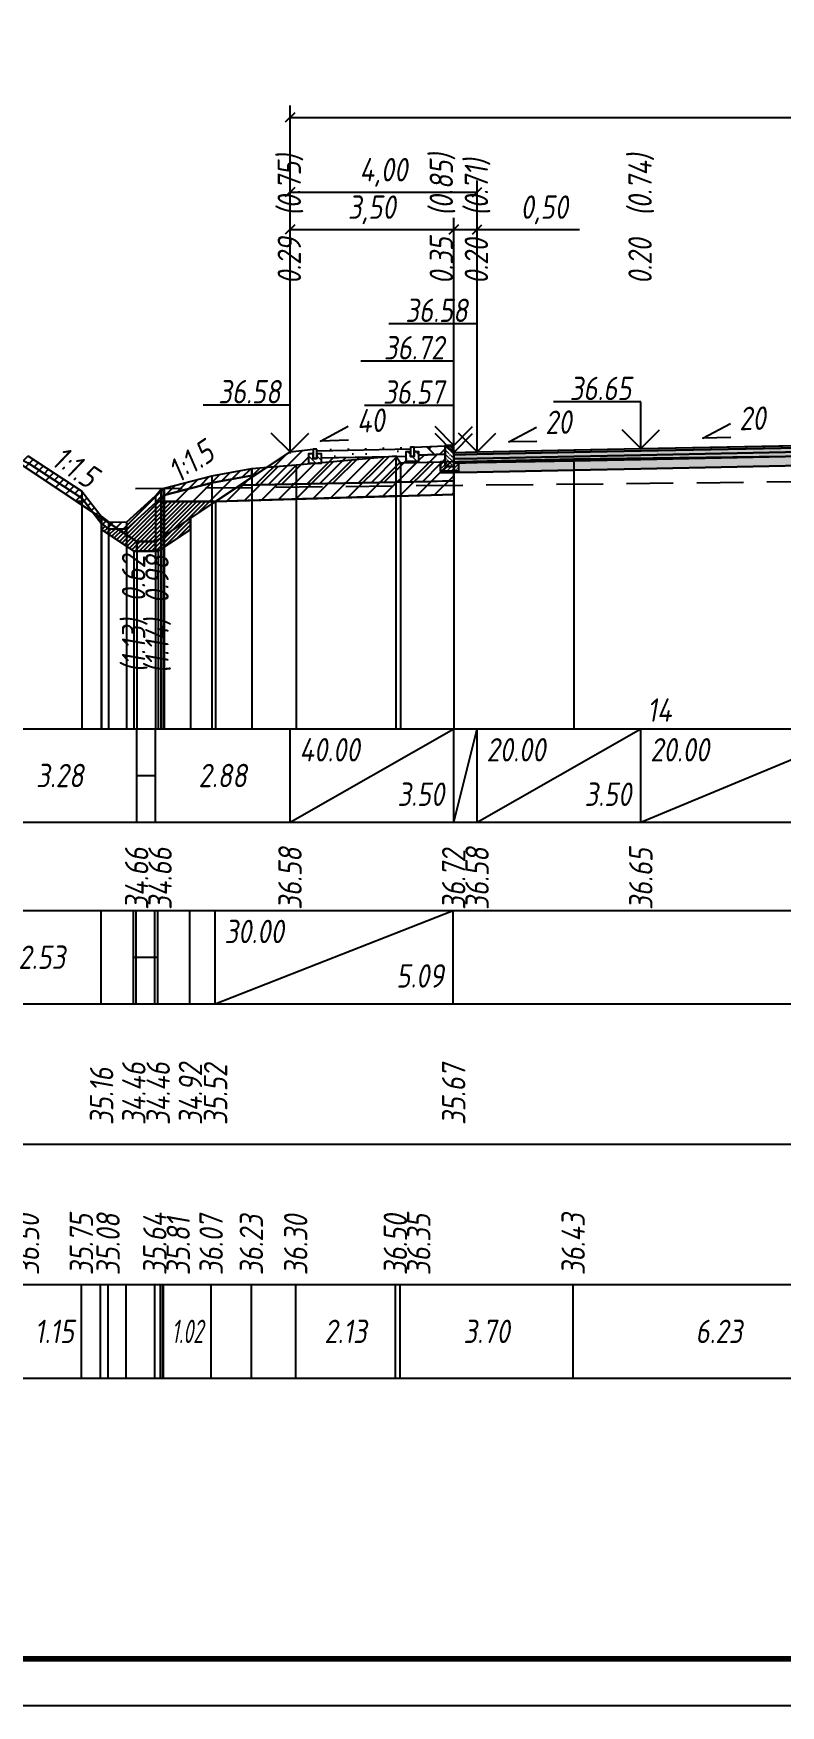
# Model space of a CAD drawing. Extents: x -717 to 1451, y -133302 to 233.
# Drawn here: x 110.4 to 190.2, y -111198.4 to -111019.7 of the extents above; entities that cross this region are included whole.
import ezdxf
from ezdxf.enums import TextEntityAlignment as Align

# ---------------------------------------------------------------- set-up
doc = ezdxf.new("R2010")
doc.units = 0
doc.linetypes.add('штриховая', pattern=[0.75, 0.5, -0.25])
for name, color, linetype in [('Интерполированный поперечник', 2, 'Continuous'), ('КОД_399', 252, 'Continuous'), ('Код_510', 7, 'Continuous'), ('Код_514', 1, 'Continuous'), ('Код_516', 1, 'Continuous'), ('Контур_0', 7, 'Continuous'), ('Контур_2660', 7, 'Continuous'), ('Контур_2665', 7, 'Continuous'), ('Контур_400', 7, 'Continuous'), ('Контур_508', 7, 'Continuous'), ('Контур_512', 7, 'Continuous'), ('Контур_513', 7, 'Continuous'), ('Красный поперечник', 1, 'Continuous'), ('Объём_2501', 7, 'Continuous'), ('Объём_2650', 7, 'Continuous'), ('Объём_2660', 7, 'Continuous'), ('Объём_2661', 7, 'Continuous'), ('Объём_2662', 7, 'Continuous'), ('Объём_2663', 7, 'Continuous'), ('Объём_2664', 7, 'Continuous'), ('Объём_2665', 7, 'Continuous'), ('Объём_2666', 7, 'Continuous'), ('Объём_2667', 7, 'Continuous'), ('Объём_2668', 7, 'Continuous'), ('Объём_2669', 7, 'Continuous'), ('Объём_2675', 7, 'Continuous'), ('Откосы', 7, 'Continuous'), ('Отметки покрытия', 7, 'Continuous'), ('Рабочие отметки', 7, 'Continuous'), ('Рабочие отметки доп.', 7, 'Continuous'), ('Слои выравнивания', 7, 'Continuous'), ('Таблица', 7, 'Continuous'), ('Уклоны проезжей части', 7, 'Continuous'), ('Черный поперечник', 3, 'Continuous')]:
    doc.layers.add(name, color=color, linetype=linetype)
for name, color, linetype, true_color in [('Контур_2540', 2, 'Continuous', 0xffff00), ('Контур_2562', 3, 'Continuous', 0x00ff00), ('Контур_2570', 7, 'Continuous', 0x80ff00), ('Контур_2583', 3, 'Continuous', 0x00ff00), ('Контур_2584', 3, 'Continuous', 0x00ff00), ('Контур_2725', 7, 'Continuous', 0x323232), ('Контур_2736', 4, 'Continuous', 0x00ffff), ('Контур_2737', 4, 'Continuous', 0x00ffff), ('Контур_2738', 4, 'Continuous', 0x00ffff), ('Контур_2739', 4, 'Continuous', 0x00ffff), ('Контур_2745', 7, 'Continuous', 0xa4ffff), ('Контур_2747', 4, 'Continuous', 0x00ffff), ('Контур_2748', 4, 'Continuous', 0x00ffff), ('Контур_2749', 4, 'Continuous', 0x00ffff), ('Контур_2760', 7, 'Continuous', 0x323232), ('Контур_2761', 7, 'Continuous', 0x323232), ('Контур_2762', 7, 'Continuous', 0x323232), ('Контур_2763', 7, 'Continuous', 0x323232), ('Контур_402', 7, 'Continuous', 0xff6464), ('Контур_703', 4, 'Continuous', 0x00ffff), ('Контур_705', 4, 'Continuous', 0x00ffff), ('Контур_707', 4, 'Continuous', 0x00ffff), ('Контур_720', 131, 'Continuous', 0xaaffff), ('Объём_2520', 7, 'Continuous', 0x80ffff), ('Объём_2540', 2, 'Continuous', 0xffff00), ('Объём_2562', 3, 'Continuous', 0x00ff00), ('Объём_2563', 7, 'Continuous', 0xff8000), ('Объём_2570', 7, 'Continuous', 0x80ff00), ('Объём_2583', 3, 'Continuous', 0x00ff00), ('Объём_2584', 3, 'Continuous', 0x00ff00), ('Объём_2594', 3, 'Continuous', 0x00ff00), ('Объём_2598', 3, 'Continuous', 0x00ff00), ('Объём_2600', 7, 'Continuous', 0x808000), ('Объём_2620', 2, 'Continuous', 0xffff00), ('Объём_2746', 2, 'Continuous', 0xffff00)]:
    doc.layers.add(name, color=color, linetype=linetype, true_color=true_color)
doc.styles.get("Standard").update_dxf_attribs({"font": 'txt', "height": 2.5})
doc.styles.add('М', font='romand.shx', dxfattribs={"width": 0.8, "oblique": 10, "height": 2.5})
doc.dimstyles.new('ISO-25', dxfattribs={"dimtxt": 2.5, "dimasz": 2.5, "dimexe": 1.25, "dimexo": 0.625, "dimtad": 1, "dimtxsty": 'Standard', "dimcen": 2.5, "dimadec": 0, "dimazin": 0, "dimtfac": 1, "dimtmove": 0, "dimatfit": 3, "dimfxl": 1, "dimarcsym": 0})

# ---------------------------------------------------------------- blocks, each defined once
blk = doc.blocks.new('_Oblique')
at = {"color": 0, "linetype": 'ByBlock', "lineweight": -2}
blk.add_line((-0.5, -0.5), (0.5, 0.5), dxfattribs=at)
blk = doc.blocks.new('*D3608')
at = {"color": 0, "lineweight": -2, "transparency": 16777216}
for p, q in [((137.81, -111063.84), (137.81, -111039.39)), ((155.31, -111063.89), (155.31, -111039.39)), ((137.81, -111040.64), (155.31, -111040.64))]:
    blk.add_line(p, q, dxfattribs=at)
at = {"layer": 'Defpoints', "color": 0, "transparency": 16777216}
for p in [(155.31, -111040.64), (137.81, -111064.47), (155.31, -111064.52)]:
    blk.add_point(p, dxfattribs=at)
at = {"color": 0, "lineweight": -2, "transparency": 16777216, "rotation": 180}
blk.add_blockref('_Oblique', (137.81, -111040.64), dxfattribs=at)
at = {"color": 0, "lineweight": -2, "transparency": 16777216}
blk.add_blockref('_Oblique', (155.31, -111040.64), dxfattribs=at)
at = {"color": 0, "transparency": 16777216, "insert": (146.56, -111038.53), "char_height": 2.5, "width": 9.5833, "attachment_point": 5, "style": 'М'}
blk.add_mtext('3,50', dxfattribs=at)
blk = doc.blocks.new('*D3610')
at = {"color": 0, "lineweight": -2, "transparency": 16777216}
for p, q in [((155.31, -111063.89), (155.31, -111039.39)), ((157.81, -111063.84), (157.81, -111039.39)), ((155.31, -111040.64), (157.81, -111040.64)), ((157.81, -111040.64), (168.76, -111040.64))]:
    blk.add_line(p, q, dxfattribs=at)
at = {"layer": 'Defpoints', "color": 0, "transparency": 16777216}
for p in [(157.81, -111040.64), (155.31, -111064.52), (157.81, -111064.47)]:
    blk.add_point(p, dxfattribs=at)
at = {"color": 0, "lineweight": -2, "transparency": 16777216, "rotation": 180}
blk.add_blockref('_Oblique', (155.31, -111040.64), dxfattribs=at)
at = {"color": 0, "lineweight": -2, "transparency": 16777216}
blk.add_blockref('_Oblique', (157.81, -111040.64), dxfattribs=at)
at = {"color": 0, "transparency": 16777216, "insert": (165, -111038.53), "char_height": 2.5, "width": 9.1667, "attachment_point": 5, "style": 'М'}
blk.add_mtext('0,50', dxfattribs=at)
blk = doc.blocks.new('*D3613')
at = {"color": 0, "lineweight": -2, "transparency": 16777216}
for p, q in [((137.81, -111064.59), (137.81, -111035.39)), ((157.81, -111063.84), (157.81, -111035.39)), ((137.81, -111036.64), (157.81, -111036.64))]:
    blk.add_line(p, q, dxfattribs=at)
at = {"layer": 'Defpoints', "color": 0, "transparency": 16777216}
for p in [(157.81, -111036.64), (157.81, -111064.47), (137.81, -111065.22)]:
    blk.add_point(p, dxfattribs=at)
at = {"color": 0, "lineweight": -2, "transparency": 16777216, "rotation": 180}
blk.add_blockref('_Oblique', (137.81, -111036.64), dxfattribs=at)
at = {"color": 0, "lineweight": -2, "transparency": 16777216}
blk.add_blockref('_Oblique', (157.81, -111036.64), dxfattribs=at)
at = {"color": 0, "transparency": 16777216, "insert": (147.81, -111034.53), "char_height": 2.5, "width": 9.1667, "attachment_point": 5, "style": 'М'}
blk.add_mtext('4,00', dxfattribs=at)
blk = doc.blocks.new('*D3614')
at = {"color": 0, "lineweight": -2, "transparency": 16777216}
for p, q in [((137.81, -111064.59), (137.81, -111027.39)), ((137.81, -111028.64), (260.78, -111028.64)), ((260.78, -111064.59), (260.78, -111027.39))]:
    blk.add_line(p, q, dxfattribs=at)
at = {"layer": 'Defpoints', "color": 0, "transparency": 16777216}
for p in [(260.78, -111028.64), (137.81, -111065.22), (260.78, -111065.22)]:
    blk.add_point(p, dxfattribs=at)
at = {"color": 0, "lineweight": -2, "transparency": 16777216, "rotation": 180}
blk.add_blockref('_Oblique', (137.81, -111028.64), dxfattribs=at)
at = {"color": 0, "lineweight": -2, "transparency": 16777216}
blk.add_blockref('_Oblique', (260.78, -111028.64), dxfattribs=at)
at = {"color": 0, "transparency": 16777216, "insert": (199.29, -111026.53), "char_height": 2.5, "width": 12.5, "attachment_point": 5, "style": 'М'}
blk.add_mtext('24,59', dxfattribs=at)
blk = doc.blocks.new('БР100.30.18')
at = {"linetype": 'Continuous', "lineweight": 13}
h = blk.add_hatch(dxfattribs=at)
h.set_pattern_fill('ANSI35', scale=5)
h.set_pattern_definition([(45, (-1504.996, -4799.2297), (-0.88388348, 0.88388348), []), (45, (-1504.1121, -4799.2297), (-0.88388348, 0.88388348), [1.5625, -0.3125, 0, -0.3125])])
h.paths.add_polyline_path([(0.3, 3.47), (1.8, 3.47), (1.8, -1.03), (0, -1.03), (0, 1.97)])
h = blk.add_hatch(dxfattribs=at)
h.set_pattern_fill('ANSI35', scale=5, angle=90)
h.set_pattern_definition([(135, (-1504.996, -4800.7297), (-0.88388348, -0.88388348), []), (135, (-1504.996, -4799.8458), (-0.88388348, -0.88388348), [1.5625, -0.3125, 0, -0.3125])])
h.paths.add_polyline_path([(-1, -0.03), (0, -0.03), (0, -1.03), (1.8, -1.03), (1.8, -0.03), (2.8, -0.03), (2.8, -2.03), (-1, -2.03)])
at = {"color": 7, "lineweight": 30}
blk.add_lwpolyline([(1.8, -1.03), (0, -1.03), (0, 1.97), (0.3, 3.47), (1.8, 3.47)], close=True, dxfattribs=at)
at = {"linetype": 'Continuous'}
blk.add_lwpolyline([(0, -0.03), (-1, -0.03), (-1, -2.03), (2.8, -2.03), (2.8, -0.03), (1.8, -0.03)], dxfattribs=at)

msp = doc.modelspace()

# ---------------------------------------------------------------- hatches: boundary and pattern name
at = {"linetype": 'Continuous', "lineweight": 13}
h = msp.add_hatch(dxfattribs=at)
h.set_pattern_fill('ANSI35', scale=5, angle=90)
h.set_pattern_definition([(135, (-1680.2526, -45336.4683), (-0.883883476, -0.883883476), []), (135, (-1680.2526, -45335.5844), (-0.883883476, -0.883883476), [1.5625, -0.3125, 0, -0.3125])])
h.paths.add_polyline_path([(141.194, -111064.596), (140.694, -111064.596), (140.694, -111065.096), (140.294, -111065.096), (140.294, -111064.596), (139.794, -111064.596), (139.794, -111065.596), (141.194, -111065.596)])
at = {"linetype": 'Continuous'}
h = msp.add_hatch(dxfattribs=at)
h.set_pattern_fill('ANSI31', color=256, scale=15, angle=45, style=0)
h.set_pattern_definition([(90, (-1734.6936, -116017.5212), (-1.875, 3e-16), [])])
h.paths.add_polyline_path([(140.694, -111064.096), (150.69, -111063.89), (150.69, -111064.09), (140.694, -111064.289)])
at = {"linetype": 'Continuous', "lineweight": 13}
h = msp.add_hatch(dxfattribs=at)
h.set_pattern_fill('ANSI35', scale=5, angle=90)
h.set_pattern_definition([(135, (-1690.6482, -45336.2622), (-0.883883476, -0.883883476), []), (135, (-1690.6482, -45335.3783), (-0.883883476, -0.883883476), [1.5625, -0.3125, 0, -0.3125])])
h.paths.add_polyline_path([(151.59, -111064.39), (151.09, -111064.39), (151.09, -111064.89), (150.69, -111064.89), (150.69, -111064.39), (150.19, -111064.39), (150.19, -111065.39), (151.59, -111065.39)])
at = {"linetype": 'Continuous'}
h = msp.add_hatch(dxfattribs=at)
h.set_pattern_fill('AR-HBONE', color=253, scale=0.3)
h.set_pattern_definition([(45, (-122.2574, -116869.7397), (0, 1.69705627), [3.6, -1.2]), (135, (-121.4089, -116868.8912), (1e-16, 1.69705627), [3.6, -1.2])])
h.paths.add_polyline_path([(150.69, -111063.89), (150.69, -111064.89), (150.69, -111064.89)])
h.paths.add_polyline_path([(154.41, -111063.741), (151.09, -111063.89), (151.09, -111064.39), (151.59, -111064.39), (151.59, -111064.769), (154.411, -111064.642)])
at = {"layer": 'КОД_399'}
h = msp.add_hatch(dxfattribs=at)
h.set_pattern_fill('AR-CONC', scale=0.7, angle=45, style=0)
h.set_pattern_definition([(95, (-1734.7756, -116017.6105), (3.860864, 3.2396496), [0.525, -5.775]), (40, (-1734.7756, -116017.6105), (-4.409945, 3.036377), [0.42, -4.62]), (145.45144, (-1734.454, -116017.3405), (-0.549081, 6.2760265), [0.4461813, -4.907995]), (91.1842, (-1735.7655, -116016.6205), (6.101854, 4.4632964), [0.7875, -8.6625]), (141.63564, (-1735.257, -116016.2486), (-0.1953, 9.447982), [0.669272, -7.361996]), (36.18416, (-1735.7655, -116016.6205), (-0.1953, 9.447982), [0.63, -6.93]), (66, (-1735.023, -116016.373), (4.947401, 0.9616773), [0.525, -5.775]), (11, (-1735.023, -116016.373), (-2.38496, 4.793659), [0.42, -4.62]), (116.45144, (-1734.611, -116016.293), (2.562441, 5.7553363), [0.4461813, -4.907995]), (82.5, (-1734.7756, -116017.6105), (-1.5875523, 1.7079287), [0, -4.564, 0, -4.69, 0, -4.6375]), (52.5, (-1734.7756, -116017.6105), (-0.6501106, 3.2543661), [0, -2.674, 0, -4.459, 0, -1.7675]), (12.5, (-1735.8794, -116018.7143), (2.7539272, 2.5306453), [0, -1.75, 0, -5.46, 0, -7.245]), (2.5, (-1736.3743, -116019.2092), (2.3911299, 3.3821186), [0, -2.275, 0, -3.626, 0, -5.145])])
h.paths.add_polyline_path([(141.194, -111064.596), (140.694, -111064.596), (140.694, -111064.289), (150.69, -111064.09), (150.69, -111064.39), (150.19, -111064.39), (150.19, -111064.85), (141.194, -111065.029)])
at = {"layer": 'Объём_2563'}
h = msp.add_hatch(dxfattribs=at)
h.set_pattern_fill('ANSI31', color=256, scale=0.3)
h.paths.add_polyline_path([(153.811, -111066.635), (152.892, -111067.554), (132.476, -111067.962), (137.811, -111064.405), (140.294, -111064.096), (140.294, -111064.596), (139.794, -111064.596), (139.794, -111065.596), (141.194, -111065.596), (141.194, -111065.029), (150.19, -111064.851), (150.19, -111065.39), (151.59, -111065.39), (151.59, -111064.769), (154.411, -111064.642), (154.412, -111065.456), (153.912, -111065.457), (153.913, -111066.457), (155.311, -111066.455), (155.311, -111066.605)])
h.paths.add_polyline_path([(264.389, -111067.928), (245.694, -111067.554), (244.776, -111066.635), (243.276, -111066.605), (243.276, -111066.455), (244.674, -111066.457), (244.675, -111065.457), (244.175, -111065.456), (244.175, -111064.642), (246.997, -111064.769), (246.997, -111065.39), (248.397, -111065.39), (248.397, -111064.85), (257.392, -111065.029), (257.392, -111065.596), (258.792, -111065.596), (258.792, -111064.596), (258.292, -111064.596), (258.292, -111064.096), (260.776, -111064.405), (264.389, -111066.814)])
at = {"layer": 'Объём_2570'}
h = msp.add_hatch(dxfattribs=at)
h.set_pattern_fill('ANSI31', color=256, scale=0.2)
h.paths.add_polyline_path([(133.733, -111066.931), (129.437, -111067.699), (124.342, -111069.018), (124.253, -111069.137), (124.011, -111069.19), (123.415, -111069.864), (120.34, -111072.65), (118.419, -111072.646), (117.61, -111072.029), (115.56, -111069.335), (109.801, -111065.562), (106.418, -111063.908), (105, -111063.804), (105, -111063.054), (106.418, -111063.158), (109.801, -111064.812), (115.56, -111068.585), (117.61, -111071.279), (118.419, -111071.896), (120.34, -111071.9), (123.415, -111069.114), (124.011, -111068.44), (124.253, -111068.387), (124.342, -111068.268), (129.437, -111066.949), (133.733, -111066.181)])
h.paths.add_polyline_path([(271.627, -111067.42), (271.108, -111067.506), (267.979, -111067.127), (265.972, -111066.449), (265.972, -111065.699), (267.979, -111066.377), (271.108, -111066.756), (271.627, -111066.67)])
at = {"layer": 'Объём_2600'}
h = msp.add_hatch(dxfattribs=at)
h.set_pattern_fill('HONEY', color=5, scale=0.3)
h.paths.add_polyline_path([(105, -111063.804), (105, -111063.054), (106.264, -111063.897)])
h.paths.add_polyline_path([(117.61, -111072.029), (116.732, -111070.876), (117.669, -111071.5), (117.669, -111072.074)])
h = msp.add_hatch(dxfattribs=at)
h.set_pattern_fill('ANSI31', color=6, scale=0.4)
h.paths.add_polyline_path([(114.982, -111069.709), (106.264, -111063.897), (106.418, -111063.908), (109.801, -111065.562), (115.56, -111069.335), (115.844, -111069.709)])
h.paths.add_polyline_path([(155.311, -111068.945), (129.855, -111069.709), (123.552, -111069.709), (124.011, -111069.19), (124.253, -111069.137), (124.342, -111069.018), (129.437, -111067.699), (133.733, -111066.931), (133.733, -111066.181), (138.477, -111065.804), (149.126, -111064.815), (149.627, -111065.565), (155.311, -111065.44)])
h.paths.add_polyline_path([(269.203, -111069.489), (268.731, -111069.489), (268.731, -111069.709), (243.276, -111068.945), (243.276, -111065.51), (252.565, -111065.734), (253.066, -111064.984), (259.647, -111065.356), (265.972, -111065.699), (265.972, -111066.449), (267.979, -111067.127), (271.108, -111067.506), (271.627, -111067.42), (271.627, -111067.872)])
at = {"layer": 'Объём_2620'}
h = msp.add_hatch(dxfattribs=at)
h.set_pattern_fill('ANSI31', color=2, scale=0.1)
h.paths.add_polyline_path([(118.419, -111072.646), (120.34, -111072.65), (123.415, -111069.864), (123.552, -111069.709), (129.855, -111069.709), (127.169, -111071.5), (127.169, -111072.702), (123.722, -111075), (121.116, -111075), (117.669, -111072.702), (117.669, -111072.074)])
at = {"layer": 'Слои выравнивания'}
for color, points in [(2, [(155.311, -111064.455), (157.811, -111064.405), (168.133, -111064.199), (175.311, -111064.055), (195.924, -111063.643), (199.293, -111063.576), (199.293, -111063.826), (195.924, -111063.893), (175.311, -111064.305), (168.133, -111064.449), (157.811, -111064.655), (155.311, -111064.705)]), (3, [(155.311, -111064.705), (157.811, -111064.655), (168.133, -111064.449), (175.311, -111064.305), (195.924, -111063.893), (199.293, -111063.826), (199.293, -111064.276), (195.924, -111064.343), (175.311, -111064.755), (168.133, -111064.899), (157.811, -111065.105), (155.311, -111065.155)]), (4, [(155.311, -111065.155), (157.811, -111065.105), (168.133, -111064.899), (175.311, -111064.755), (195.924, -111064.343), (199.293, -111064.276), (199.293, -111064.726), (195.924, -111064.793), (175.311, -111065.205), (168.133, -111065.349), (157.811, -111065.555), (155.311, -111065.605)]), (5, [(155.311, -111065.605), (157.811, -111065.555), (168.133, -111065.349), (175.311, -111065.205), (195.924, -111064.793), (199.293, -111064.726), (199.293, -111065.726), (195.924, -111065.793), (175.311, -111066.205), (168.133, -111066.349), (157.811, -111066.555), (155.311, -111066.605)])]:
    msp.add_hatch(color=color, dxfattribs=at).paths.add_polyline_path(points)

# ---------------------------------------------------------------- linework, layer by layer
at = {"flags": 128}
msp.add_lwpolyline([(-30.054, -111198.421), (389.946, -111198.421), (389.946, -110901.421), (-30.054, -110901.421)], close=True, dxfattribs=at)
at = {"const_width": 0.6, "flags": 128}
msp.add_lwpolyline([(-10.054, -111193.421), (384.946, -111193.421), (384.946, -110906.421), (-10.054, -110906.421)], close=True, dxfattribs=at)
for points in [[(140.294, -111064.596), (139.794, -111064.596), (139.794, -111065.596), (141.194, -111065.596), (141.194, -111064.596), (140.694, -111064.596), (140.694, -111065.096), (140.294, -111065.096), (140.294, -111064.596)], [(140.694, -111064.096), (140.294, -111064.096), (140.294, -111065.096), (140.694, -111065.096), (140.694, -111064.096)], [(140.694, -111064.289), (150.69, -111064.09)], [(150.69, -111064.39), (150.19, -111064.39), (150.19, -111065.39), (151.59, -111065.39), (151.59, -111064.39), (151.09, -111064.39), (151.09, -111064.89), (150.69, -111064.89), (150.69, -111064.39)], [(151.09, -111063.89), (150.69, -111063.89), (150.69, -111064.89), (151.09, -111064.89), (151.09, -111063.89)], [(151.09, -111063.89), (154.41, -111063.741), (154.411, -111064.642), (151.59, -111064.769), (151.59, -111064.39), (151.09, -111064.39), (151.09, -111063.89)], [(141.194, -111065.029), (150.19, -111064.851)]]:
    msp.add_lwpolyline(points)
at = {"layer": 'Интерполированный поперечник', "linetype": 'штриховая', "ltscale": 10, "flags": 128}
msp.add_lwpolyline([(121.289, -111068.33), (268.138, -111066.775)], dxfattribs=at)
at = {"layer": 'Код_510'}
for p, q in [((115.505, -111163.421), (115.505, -111153.421)), ((117.556, -111163.421), (117.556, -111153.421)), ((118.365, -111163.421), (118.365, -111153.421)), ((120.286, -111163.421), (120.286, -111153.421)), ((123.361, -111163.421), (123.361, -111153.421)), ((123.957, -111163.421), (123.957, -111153.421)), ((124.199, -111163.421), (124.199, -111153.421)), ((124.287, -111163.421), (124.287, -111153.421)), ((129.383, -111163.421), (129.383, -111153.421)), ((133.679, -111163.421), (133.679, -111153.421)), ((138.422, -111163.421), (138.422, -111153.421)), ((149.072, -111163.421), (149.072, -111153.421)), ((149.572, -111163.421), (149.572, -111153.421)), ((168.079, -111163.421), (168.079, -111153.421))]:
    msp.add_line(p, q, dxfattribs=at)
at = {"layer": 'Код_514'}
for p, q in [((121.419, -111104), (121.419, -111094)), ((123.419, -111104), (123.419, -111094)), ((137.811, -111104), (137.811, -111094)), ((137.811, -111104), (155.311, -111094)), ((155.311, -111104), (155.311, -111094)), ((155.311, -111104), (155.311, -111094)), ((155.311, -111104), (157.811, -111094)), ((157.811, -111104), (157.811, -111094)), ((157.811, -111104), (175.311, -111094)), ((175.311, -111104), (175.311, -111094)), ((175.311, -111104), (199.293, -111094)), ((121.419, -111099), (123.419, -111099))]:
    msp.add_line(p, q, dxfattribs=at)
at = {"layer": 'Код_516'}
for p, q in [((117.615, -111123.421), (117.615, -111113.421)), ((117.615, -111123.421), (117.615, -111113.421)), ((121.062, -111123.421), (121.062, -111113.421)), ((121.365, -111123.421), (121.365, -111113.421)), ((123.365, -111123.421), (123.365, -111113.421)), ((123.667, -111123.421), (123.667, -111113.421)), ((127.115, -111123.421), (127.115, -111113.421)), ((127.115, -111123.421), (127.115, -111113.421)), ((129.801, -111123.421), (129.801, -111113.421)), ((129.801, -111123.421), (155.256, -111113.421)), ((155.256, -111123.421), (155.256, -111113.421)), ((121.062, -111118.421), (121.365, -111118.421)), ((121.365, -111118.421), (123.365, -111118.421)), ((123.365, -111118.421), (123.667, -111118.421))]:
    msp.add_line(p, q, dxfattribs=at)
at = {"layer": 'Контур_0', "flags": 128}
for points in [[(137.811, -111064.405), (132.095, -111068.216), (132.095, -111068.216), (132.095, -111068.216), (132.095, -111068.216), (132.095, -111068.216), (132.095, -111068.216), (132.095, -111068.216), (132.095, -111068.216), (132.095, -111068.216), (132.095, -111068.216), (132.095, -111068.216), (132.095, -111068.216), (132.095, -111068.216), (132.095, -111068.216), (123.419, -111074), (121.419, -111074), (105, -111063.054)], [(137.811, -111064.405), (132.095, -111068.216), (132.095, -111068.216), (132.095, -111068.216), (132.095, -111068.216), (132.095, -111068.216), (132.095, -111068.216), (132.095, -111068.216), (132.095, -111068.216), (132.095, -111068.216), (132.095, -111068.216), (132.095, -111068.216), (132.095, -111068.216), (132.095, -111068.216), (132.095, -111068.216), (123.419, -111074)]]:
    msp.add_lwpolyline(points, dxfattribs=at)
at = {"layer": 'Контур_0', "color": 250, "flags": 128}
for points in [[(132.476, -111067.962), (152.892, -111067.554), (153.811, -111066.635), (155.311, -111066.605)], [(153.811, -111066.635), (155.311, -111066.605), (155.311, -111067.505), (152.892, -111067.554), (153.811, -111066.635), (153.811, -111066.635)]]:
    msp.add_lwpolyline(points, dxfattribs=at)
at = {"layer": 'Контур_2540', "flags": 128}
msp.add_lwpolyline([(155.311, -111068.945), (129.855, -111069.709), (132.476, -111067.962), (155.311, -111067.505), (155.311, -111068.945), (155.311, -111068.945)], dxfattribs=at)
at = {"layer": 'Контур_2562', "flags": 128}
msp.add_lwpolyline([(137.811, -111064.405), (137.811, -111064.405), (137.811, -111064.405), (137.811, -111064.405), (137.811, -111064.405)], dxfattribs=at)
at = {"layer": 'Контур_2570', "flags": 128}
msp.add_lwpolyline([(109.801, -111065.562), (115.56, -111069.335), (117.61, -111072.029), (118.419, -111072.646), (120.34, -111072.65), (123.415, -111069.864), (124.011, -111069.19), (124.253, -111069.137), (124.253, -111069.137), (124.342, -111069.018), (129.437, -111067.699), (133.733, -111066.931), (133.733, -111066.181), (138.477, -111065.804), (149.126, -111064.815), (149.627, -111065.565), (168.133, -111065.157), (199.293, -111064.749)], dxfattribs=at)
at = {"layer": 'Контур_2583', "flags": 128}
for points in [[(121.116, -111075), (121.419, -111075), (121.419, -111074), (117.669, -111071.5), (117.669, -111072.702), (121.116, -111075)], [(127.169, -111072.702), (127.169, -111071.5), (123.419, -111074), (123.419, -111075), (123.722, -111075), (127.169, -111072.702)]]:
    msp.add_lwpolyline(points, dxfattribs=at)
at = {"layer": 'Контур_2584', "flags": 128}
msp.add_lwpolyline([(123.419, -111075), (123.419, -111074), (121.419, -111074), (121.419, -111075), (123.419, -111075)], dxfattribs=at)
at = {"layer": 'Контур_2660', "flags": 128}
msp.add_lwpolyline([(129.855, -111069.709), (155.311, -111068.945)], dxfattribs=at)
at = {"layer": 'Контур_2665', "flags": 128}
msp.add_lwpolyline([(137.811, -111064.405), (137.811, -111064.405)], dxfattribs=at)
at = {"layer": 'Контур_2725', "flags": 128}
msp.add_lwpolyline([(155.311, -111066.605), (157.811, -111066.555), (168.133, -111066.349), (175.311, -111066.205), (195.924, -111065.793), (199.293, -111065.726), (199.999, -111065.74), (200.554, -111065.751), (218.478, -111066.11), (223.276, -111066.205), (240.776, -111066.555), (243.276, -111066.605)], dxfattribs=at)
at = {"layer": 'Контур_2736', "flags": 128}
for points in [[(137.811, -111064.405), (132.095, -111068.216)], [(132.095, -111068.216), (123.419, -111074)]]:
    msp.add_lwpolyline(points, dxfattribs=at)
at = {"layer": 'Контур_2737', "flags": 128}
msp.add_lwpolyline([(132.095, -111068.216), (132.095, -111068.216)], dxfattribs=at)
at = {"layer": 'Контур_2738', "flags": 128}
msp.add_lwpolyline([(132.095, -111068.216), (132.095, -111068.216)], dxfattribs=at)
at = {"layer": 'Контур_2739', "flags": 128}
msp.add_lwpolyline([(132.095, -111068.216), (132.095, -111068.216)], dxfattribs=at)
at = {"layer": 'Контур_2745', "flags": 128}
msp.add_lwpolyline([(132.095, -111068.216), (132.095, -111068.216)], dxfattribs=at)
msp.add_lwpolyline([(132.095, -111068.216), (132.095, -111068.216)], dxfattribs=at)
msp.add_lwpolyline([(132.095, -111068.216), (132.095, -111068.216)], dxfattribs=at)
msp.add_lwpolyline([(132.095, -111068.216), (132.095, -111068.216)], dxfattribs=at)
msp.add_lwpolyline([(132.095, -111068.216), (132.095, -111068.216)], dxfattribs=at)
msp.add_lwpolyline([(132.095, -111068.216), (132.095, -111068.216)], dxfattribs=at)
at = {"layer": 'Контур_2747', "flags": 128}
msp.add_lwpolyline([(132.095, -111068.216), (132.095, -111068.216)], dxfattribs=at)
at = {"layer": 'Контур_2748', "flags": 128}
msp.add_lwpolyline([(132.095, -111068.216), (132.095, -111068.216)], dxfattribs=at)
at = {"layer": 'Контур_2749', "flags": 128}
msp.add_lwpolyline([(132.095, -111068.216), (132.095, -111068.216)], dxfattribs=at)
at = {"layer": 'Контур_2760', "flags": 128}
msp.add_lwpolyline([(155.311, -111064.455), (157.811, -111064.405), (168.133, -111064.199), (175.311, -111064.055), (195.924, -111063.643), (199.293, -111063.576), (199.999, -111063.59), (200.554, -111063.601), (218.478, -111063.96), (223.276, -111064.055), (240.776, -111064.405), (243.276, -111064.455)], dxfattribs=at)
at = {"layer": 'Контур_2761', "flags": 128}
msp.add_lwpolyline([(155.311, -111064.705), (157.811, -111064.655), (168.133, -111064.449), (175.311, -111064.305), (195.924, -111063.893), (199.293, -111063.826), (199.999, -111063.84), (200.554, -111063.851), (218.478, -111064.21), (223.276, -111064.305), (240.776, -111064.655), (243.276, -111064.705)], dxfattribs=at)
at = {"layer": 'Контур_2762', "flags": 128}
msp.add_lwpolyline([(155.311, -111065.155), (157.811, -111065.105), (168.133, -111064.899), (175.311, -111064.755), (195.924, -111064.343), (199.293, -111064.276), (199.999, -111064.29), (200.554, -111064.301), (218.478, -111064.66), (223.276, -111064.755), (240.776, -111065.105), (243.276, -111065.155)], dxfattribs=at)
at = {"layer": 'Контур_2763', "flags": 128}
msp.add_lwpolyline([(155.311, -111065.605), (157.811, -111065.555), (168.133, -111065.349), (175.311, -111065.205), (195.924, -111064.793), (199.293, -111064.726), (199.999, -111064.74), (200.554, -111064.751), (218.478, -111065.11), (223.276, -111065.205), (240.776, -111065.555), (243.276, -111065.605)], dxfattribs=at)
at = {"layer": 'Контур_400', "flags": 128}
msp.add_lwpolyline([(155.311, -111064.455), (157.811, -111064.405), (157.811, -111064.405), (157.811, -111064.405), (157.811, -111064.405), (157.811, -111064.405), (157.811, -111064.405), (175.311, -111064.055), (199.293, -111063.576)], dxfattribs=at)
at = {"layer": 'Контур_402', "flags": 128}
msp.add_lwpolyline([(129.855, -111069.709), (155.311, -111068.945), (155.311, -111066.605), (199.293, -111065.726), (243.276, -111066.605), (243.276, -111068.945), (268.731, -111069.709)], dxfattribs=at)
at = {"layer": 'Контур_508', "flags": 128}
msp.add_lwpolyline([(105, -111063.054), (117.669, -111071.5), (117.669, -111072.702), (121.116, -111075), (121.419, -111075), (123.419, -111075), (123.722, -111075), (127.169, -111072.702), (127.169, -111071.5), (129.855, -111069.709), (155.311, -111068.945), (155.311, -111066.605), (199.293, -111065.726), (243.276, -111066.605), (243.276, -111068.945), (268.731, -111069.709), (268.731, -111069.489), (268.9, -111069.489), (269.203, -111069.489), (271.627, -111067.872)], dxfattribs=at)
at = {"layer": 'Контур_512', "flags": 128}
msp.add_lwpolyline([(105, -111063.054), (117.669, -111071.5), (117.669, -111072.702), (121.116, -111075), (121.419, -111075), (123.419, -111075), (123.722, -111075), (127.169, -111072.702), (127.169, -111071.5), (129.855, -111069.709), (155.311, -111068.945)], dxfattribs=at)
at = {"layer": 'Контур_513', "flags": 128}
msp.add_lwpolyline([(105, -111063.054), (117.669, -111071.5), (117.669, -111072.702), (121.116, -111075), (121.419, -111075), (123.419, -111075), (123.722, -111075), (127.169, -111072.702), (127.169, -111071.5), (129.855, -111069.709), (155.311, -111068.945), (155.311, -111066.605), (199.293, -111065.726), (243.276, -111066.605), (243.276, -111068.945), (268.731, -111069.709), (268.731, -111069.489), (268.9, -111069.489), (269.203, -111069.489), (271.627, -111067.872)], dxfattribs=at)
at = {"layer": 'Контур_703', "flags": 128}
msp.add_lwpolyline([(137.811, -111064.405), (132.095, -111068.216)], dxfattribs=at)
at = {"layer": 'Контур_705', "flags": 128}
msp.add_lwpolyline([(132.095, -111068.216), (132.095, -111068.216)], dxfattribs=at)
at = {"layer": 'Контур_707', "flags": 128}
msp.add_lwpolyline([(121.419, -111074), (105, -111063.054)], dxfattribs=at)
at = {"layer": 'Контур_720', "flags": 128}
msp.add_lwpolyline([(123.419, -111074), (121.419, -111074)], dxfattribs=at)
at = {"layer": 'Красный поперечник'}
for p, q in [((105, -111063.054), (121.419, -111074)), ((123.419, -111074), (137.811, -111064.405)), ((155.311, -111064.455), (157.811, -111064.405)), ((157.811, -111064.405), (175.311, -111064.055)), ((175.311, -111064.055), (199.293, -111063.576)), ((129.855, -111069.709), (129.855, -111094)), ((155.311, -111068.945), (155.311, -111094)), ((117.669, -111071.5), (117.669, -111094)), ((127.169, -111071.5), (127.169, -111094)), ((117.669, -111072.702), (117.669, -111094)), ((127.169, -111072.702), (127.169, -111094)), ((121.116, -111075), (121.116, -111094)), ((121.419, -111074), (123.419, -111074)), ((121.419, -111075), (121.419, -111094)), ((123.419, -111075), (123.419, -111094)), ((123.722, -111075), (123.722, -111094))]:
    msp.add_line(p, q, dxfattribs=at)
at = {"layer": 'Объём_2501', "flags": 128}
msp.add_lwpolyline([(155.311, -111064.455), (157.811, -111064.405), (157.811, -111064.405), (157.811, -111064.405), (157.811, -111064.405), (157.811, -111064.405), (157.811, -111064.405), (175.311, -111064.055), (199.293, -111063.576)], dxfattribs=at)
at = {"layer": 'Объём_2520', "color": 250, "flags": 128}
msp.add_lwpolyline([(153.811, -111066.635), (155.311, -111066.605), (155.311, -111067.505), (152.892, -111067.554), (153.811, -111066.635), (153.811, -111066.635)], dxfattribs=at)
at = {"layer": 'Объём_2540', "flags": 128}
msp.add_lwpolyline([(155.311, -111068.945), (129.855, -111069.709), (132.476, -111067.962), (155.311, -111067.505), (155.311, -111068.945), (155.311, -111068.945)], dxfattribs=at)
at = {"layer": 'Объём_2562', "flags": 128}
msp.add_lwpolyline([(137.811, -111064.405), (137.811, -111064.405), (137.811, -111064.405), (137.811, -111064.405), (137.811, -111064.405)], dxfattribs=at)
at = {"layer": 'Объём_2563'}
msp.add_line((138.477, -111065.804), (138.477, -111094), dxfattribs=at)
at = {"layer": 'Объём_2563', "color": 250, "flags": 128}
msp.add_lwpolyline([(153.811, -111066.635), (152.892, -111067.554), (132.476, -111067.962), (137.811, -111064.405), (140.294, -111064.096), (140.294, -111064.596), (139.794, -111064.596), (139.794, -111065.596), (141.194, -111065.596), (141.194, -111065.029), (150.19, -111064.851), (150.19, -111065.39), (151.59, -111065.39), (151.59, -111064.769), (154.411, -111064.642), (154.412, -111065.456), (153.912, -111065.457), (153.913, -111066.457), (155.311, -111066.455), (155.311, -111066.605), (153.811, -111066.635), (153.811, -111066.635)], dxfattribs=at)
at = {"layer": 'Объём_2570', "flags": 128}
for points in [[(109.801, -111064.812), (115.56, -111068.585), (117.61, -111071.279), (118.419, -111071.896), (120.34, -111071.9), (123.415, -111069.114), (124.011, -111068.44), (124.253, -111068.387), (124.342, -111068.268), (129.437, -111066.949), (133.733, -111066.181), (133.733, -111066.931), (133.733, -111066.931)], [(133.733, -111066.931), (129.437, -111067.699), (124.342, -111069.018), (124.253, -111069.137), (124.011, -111069.19), (123.415, -111069.864), (120.34, -111072.65), (118.419, -111072.646), (117.61, -111072.029), (115.56, -111069.335), (109.801, -111065.562)]]:
    msp.add_lwpolyline(points, dxfattribs=at)
at = {"layer": 'Объём_2583', "flags": 128}
for points in [[(121.116, -111075), (121.419, -111075), (121.419, -111074), (117.669, -111071.5), (117.669, -111072.702), (121.116, -111075)], [(127.169, -111072.702), (127.169, -111071.5), (123.419, -111074), (123.419, -111075), (123.722, -111075), (127.169, -111072.702)]]:
    msp.add_lwpolyline(points, dxfattribs=at)
at = {"layer": 'Объём_2584', "flags": 128}
msp.add_lwpolyline([(123.419, -111075), (123.419, -111074), (121.419, -111074), (121.419, -111075), (123.419, -111075)], dxfattribs=at)
at = {"layer": 'Объём_2594', "flags": 128}
for points in [[(121.419, -111074), (117.669, -111071.5)], [(127.169, -111071.5), (123.419, -111074)]]:
    msp.add_lwpolyline(points, dxfattribs=at)
at = {"layer": 'Объём_2598', "flags": 128}
msp.add_lwpolyline([(123.419, -111074), (121.419, -111074)], dxfattribs=at)
at = {"layer": 'Объём_2600', "flags": 128}
msp.add_lwpolyline([(117.61, -111072.029), (116.732, -111070.876), (117.669, -111071.5), (117.669, -111072.074), (117.61, -111072.029), (117.61, -111072.029)], dxfattribs=at)
at = {"layer": 'Объём_2620', "flags": 128}
for points in [[(116.732, -111070.876), (114.982, -111069.709), (115.844, -111069.709), (116.732, -111070.876), (116.732, -111070.876)], [(118.419, -111072.646), (120.34, -111072.65), (123.415, -111069.864), (123.552, -111069.709), (129.855, -111069.709), (127.169, -111071.5), (127.169, -111072.702), (123.722, -111075), (121.116, -111075), (117.669, -111072.702), (117.669, -111072.074), (118.419, -111072.646), (118.419, -111072.646)]]:
    msp.add_lwpolyline(points, dxfattribs=at)
at = {"layer": 'Объём_2650', "color": 6, "flags": 128}
for points in [[(114.982, -111069.709), (106.264, -111063.897), (106.418, -111063.908), (109.801, -111065.562), (115.56, -111069.335), (115.844, -111069.709), (114.982, -111069.709), (114.982, -111069.709)], [(155.311, -111068.945), (129.855, -111069.709), (123.552, -111069.709), (124.011, -111069.19), (124.253, -111069.137), (124.342, -111069.018), (129.437, -111067.699), (133.733, -111066.931), (133.733, -111066.181), (138.477, -111065.804), (149.126, -111064.815), (149.627, -111065.565), (155.311, -111065.44), (155.311, -111068.945), (155.311, -111068.945)]]:
    msp.add_lwpolyline(points, dxfattribs=at)
at = {"layer": 'Объём_2660', "flags": 128}
msp.add_lwpolyline([(129.855, -111069.709), (155.311, -111068.945)], dxfattribs=at)
at = {"layer": 'Объём_2661', "flags": 128}
msp.add_lwpolyline([(137.811, -111064.405), (132.095, -111068.216), (129.855, -111069.709)], dxfattribs=at)
at = {"layer": 'Объём_2662', "flags": 128}
msp.add_lwpolyline([(114.982, -111069.709), (105, -111063.054)], dxfattribs=at)
at = {"layer": 'Объём_2663', "flags": 128}
for points in [[(121.419, -111074), (114.982, -111069.709)], [(129.855, -111069.709), (123.419, -111074)]]:
    msp.add_lwpolyline(points, dxfattribs=at)
at = {"layer": 'Объём_2664', "flags": 128}
msp.add_lwpolyline([(123.419, -111074), (121.419, -111074)], dxfattribs=at)
at = {"layer": 'Объём_2665', "flags": 128}
msp.add_lwpolyline([(137.811, -111064.405), (137.811, -111064.405)], dxfattribs=at)
at = {"layer": 'Объём_2666', "flags": 128}
for points in [[(137.811, -111064.405), (132.095, -111068.216)], [(132.095, -111068.216), (129.855, -111069.709)]]:
    msp.add_lwpolyline(points, dxfattribs=at)
at = {"layer": 'Объём_2667', "flags": 128}
msp.add_lwpolyline([(132.095, -111068.216), (132.095, -111068.216)], dxfattribs=at)
at = {"layer": 'Объём_2668', "flags": 128}
msp.add_lwpolyline([(132.095, -111068.216), (132.095, -111068.216)], dxfattribs=at)
at = {"layer": 'Объём_2669', "flags": 128}
msp.add_lwpolyline([(132.095, -111068.216), (132.095, -111068.216)], dxfattribs=at)
at = {"layer": 'Объём_2675', "flags": 128}
msp.add_lwpolyline([(132.095, -111068.216), (132.095, -111068.216)], dxfattribs=at)
msp.add_lwpolyline([(132.095, -111068.216), (132.095, -111068.216)], dxfattribs=at)
msp.add_lwpolyline([(132.095, -111068.216), (132.095, -111068.216)], dxfattribs=at)
msp.add_lwpolyline([(132.095, -111068.216), (132.095, -111068.216)], dxfattribs=at)
msp.add_lwpolyline([(132.095, -111068.216), (132.095, -111068.216)], dxfattribs=at)
msp.add_lwpolyline([(132.095, -111068.216), (132.095, -111068.216)], dxfattribs=at)
at = {"layer": 'Объём_2746', "flags": 128}
for points in [[(135.339, -111066.053), (138.477, -111065.804), (149.126, -111064.815), (149.627, -111065.565), (149.627, -111069.116), (129.855, -111069.709), (135.339, -111066.053), (135.339, -111066.053)], [(127.169, -111072.702), (123.722, -111075), (121.116, -111075), (117.669, -111072.702), (117.669, -111072.074), (118.419, -111072.646), (119.391, -111072.648), (121.419, -111074), (123.419, -111074), (127.169, -111071.5), (127.169, -111072.702), (127.169, -111072.702)]]:
    msp.add_lwpolyline(points, dxfattribs=at)
at = {"layer": 'Откосы', "color": 1, "flags": 128}
for points in [[(144.073, -111063.154), (141.075, -111063.274), (144.013, -111061.655)], [(164.191, -111063.278), (161.192, -111063.338), (164.161, -111061.778)], [(184.932, -111062.863), (181.933, -111062.923), (184.902, -111061.363)]]:
    msp.add_lwpolyline(points, dxfattribs=at)
at = {"layer": 'Отметки покрытия', "color": 1}
for p, q in [((157.811, -111050.705), (148.364, -111050.705)), ((157.811, -111064.405), (157.811, -111050.705)), ((155.311, -111054.705), (145.379, -111054.705)), ((155.311, -111063.705), (155.311, -111054.705)), ((137.811, -111059.405), (128.512, -111059.405)), ((137.811, -111064.405), (137.811, -111059.405)), ((175.311, -111059.055), (165.982, -111059.055)), ((175.311, -111064.055), (175.311, -111059.055)), ((155.311, -111059.455), (145.77, -111059.455)), ((155.311, -111064.455), (155.311, -111059.455)), ((137.811, -111064.405), (135.811, -111062.405)), ((137.811, -111064.405), (139.811, -111062.405)), ((155.311, -111063.705), (153.311, -111061.705)), ((155.311, -111064.455), (153.311, -111062.455)), ((155.311, -111063.705), (157.311, -111061.705)), ((155.311, -111064.455), (157.311, -111062.455)), ((157.811, -111064.405), (155.811, -111062.405)), ((157.811, -111064.405), (159.811, -111062.405)), ((175.311, -111064.055), (173.311, -111062.055)), ((175.311, -111064.055), (177.311, -111062.055))]:
    msp.add_line(p, q, dxfattribs=at)
at = {"layer": 'Слои выравнивания'}
msp.add_line((155.311, -111064.455), (155.311, -111094), dxfattribs=at)
at = {"layer": 'Слои выравнивания', "color": 2, "flags": 128}
msp.add_lwpolyline([(155.311, -111064.455), (157.811, -111064.405), (168.133, -111064.199), (175.311, -111064.055), (195.924, -111063.643), (199.293, -111063.576), (199.293, -111063.826), (195.924, -111063.893), (175.311, -111064.305), (168.133, -111064.449), (157.811, -111064.655), (155.311, -111064.705)], close=True, dxfattribs=at)
at = {"layer": 'Слои выравнивания', "color": 3, "flags": 128}
msp.add_lwpolyline([(155.311, -111064.705), (157.811, -111064.655), (168.133, -111064.449), (175.311, -111064.305), (195.924, -111063.893), (199.293, -111063.826), (199.293, -111064.276), (195.924, -111064.343), (175.311, -111064.755), (168.133, -111064.899), (157.811, -111065.105), (155.311, -111065.155)], close=True, dxfattribs=at)
at = {"layer": 'Слои выравнивания', "color": 4, "flags": 128}
msp.add_lwpolyline([(155.311, -111065.155), (157.811, -111065.105), (168.133, -111064.899), (175.311, -111064.755), (195.924, -111064.343), (199.293, -111064.276), (199.293, -111064.726), (195.924, -111064.793), (175.311, -111065.205), (168.133, -111065.349), (157.811, -111065.555), (155.311, -111065.605)], close=True, dxfattribs=at)
at = {"layer": 'Слои выравнивания', "color": 5, "flags": 128}
msp.add_lwpolyline([(155.311, -111065.605), (157.811, -111065.555), (168.133, -111065.349), (175.311, -111065.205), (195.924, -111064.793), (199.293, -111064.726), (199.293, -111065.726), (195.924, -111065.793), (175.311, -111066.205), (168.133, -111066.349), (157.811, -111066.555), (155.311, -111066.605)], close=True, dxfattribs=at)
at = {"layer": 'Таблица'}
for p, q in [((80, -111094), (296.627, -111094)), ((80, -111104), (296.627, -111104)), ((80, -111113.421), (296.627, -111113.421)), ((79.946, -111123.421), (296.573, -111123.421)), ((79.946, -111138.421), (296.573, -111138.421)), ((79.946, -111153.421), (296.573, -111153.421)), ((79.946, -111163.421), (296.573, -111163.421))]:
    msp.add_line(p, q, dxfattribs=at)
at = {"layer": 'Уклоны проезжей части', "color": 1, "flags": 128}
for points in [[(144.073, -111063.154), (141.075, -111063.274), (144.013, -111061.655)], [(164.191, -111063.278), (161.192, -111063.338), (164.161, -111061.778)], [(184.932, -111062.863), (181.933, -111062.923), (184.902, -111061.363)]]:
    msp.add_lwpolyline(points, dxfattribs=at)
at = {"layer": 'Черный поперечник', "color": 7}
for p, q in [((149.126, -111064.815), (149.126, -111094)), ((133.733, -111066.181), (133.733, -111094)), ((149.627, -111065.565), (149.627, -111094)), ((168.133, -111065.157), (168.133, -111094)), ((124.253, -111068.387), (124.253, -111094)), ((124.342, -111068.268), (124.342, -111094)), ((129.437, -111066.949), (129.437, -111094)), ((115.56, -111068.585), (115.56, -111094)), ((123.415, -111069.114), (123.415, -111094)), ((124.011, -111068.44), (124.011, -111094)), ((117.61, -111071.279), (117.61, -111094)), ((118.419, -111071.896), (118.419, -111094)), ((120.34, -111071.9), (120.34, -111094))]:
    msp.add_line(p, q, dxfattribs=at)
at = {"layer": 'Черный поперечник', "flags": 128}
msp.add_lwpolyline([(109.801, -111064.812), (115.56, -111068.585), (117.61, -111071.279), (118.419, -111071.896), (120.34, -111071.9), (123.415, -111069.114), (124.011, -111068.44), (124.253, -111068.387), (124.342, -111068.268), (129.437, -111066.949), (133.733, -111066.181), (138.477, -111065.804), (149.126, -111064.815), (149.627, -111065.565), (168.133, -111065.157), (199.293, -111064.749)], dxfattribs=at)

# ---------------------------------------------------------------- block references
at = {"lineweight": 18, "xscale": -0.5, "yscale": 0.5, "zscale": 0.5, "rotation": 0.05553677703885818}
msp.add_blockref('БР100.30.18', (155.312, -111065.439), dxfattribs=at)

# ---------------------------------------------------------------- texts
at = {"layer": 'Код_510', "style": 'М', "oblique": 10, "width": 0.8}
for s, p in [('36.50', (109.747, -111152.421)), ('35.75', (115.505, -111152.421)), ('35.08', (118.365, -111152.421)), ('35.64', (123.361, -111152.421)), ('35.81', (125.861, -111152.421)), ('36.07', (129.383, -111152.421)), ('36.23', (133.679, -111152.421)), ('36.30', (138.422, -111152.421)), ('36.50', (149.072, -111152.421)), ('36.35', (151.572, -111152.421)), ('36.43', (168.079, -111152.421))]:
    msp.add_text(s, height=2.5, rotation=90, dxfattribs=at).set_placement(p, align=Align.MIDDLE_LEFT)
at = {"layer": 'Код_510', "style": 'М', "oblique": 10}
for s, width, p in [('1.15', 0.8, (112.626, -111158.421)), ('1.02', 0.6, (126.835, -111158.421)), ('2.13', 0.8, (143.747, -111158.421)), ('3.70', 0.8, (158.826, -111158.421)), ('6.23', 0.8, (183.659, -111158.421))]:
    msp.add_text(s, height=2.5, dxfattribs=dict(at, width=width)).set_placement(p, align=Align.MIDDLE_CENTER)
at = {"layer": 'Код_514', "style": 'М', "oblique": 10, "width": 0.8}
for s, p in [('40.00', (138.811, -111095)), ('20.00', (158.811, -111095)), ('20.00', (176.311, -111095))]:
    msp.add_text(s, height=2.5, dxfattribs=at).set_placement(p, align=Align.TOP_LEFT)
for s, p in [('3.28', (113.209, -111099)), ('2.88', (130.615, -111099))]:
    msp.add_text(s, height=2.5, dxfattribs=at).set_placement(p, align=Align.MIDDLE_CENTER)
for p in [(154.311, -111103), (174.311, -111103)]:
    msp.add_text('3.50', height=2.5, dxfattribs=at).set_placement(p, align=Align.BOTTOM_RIGHT)
for s, p in [('34.66', (121.419, -111113.362)), ('34.66', (123.919, -111113.362)), ('36.58', (137.811, -111113.362)), ('36.72', (155.311, -111113.362)), ('36.58', (157.811, -111113.362)), ('36.65', (175.311, -111113.362))]:
    msp.add_text(s, height=2.5, rotation=90, dxfattribs=at).set_placement(p, align=Align.MIDDLE_LEFT)
at = {"layer": 'Код_516', "style": 'М', "oblique": 10, "width": 0.8}
msp.add_text('30.00', height=2.5, dxfattribs=at).set_placement((130.801, -111114.421), align=Align.TOP_LEFT)
msp.add_text('2.53', height=2.5, dxfattribs=at).set_placement((111.28, -111118.421), align=Align.MIDDLE_CENTER)
msp.add_text('5.09', height=2.5, dxfattribs=at).set_placement((154.256, -111122.421), align=Align.BOTTOM_RIGHT)
for s, p in [('35.16', (117.669, -111136.371)), ('34.46', (121.116, -111136.371)), ('34.46', (123.722, -111136.371)), ('34.92', (127.169, -111136.371)), ('35.52', (129.855, -111136.371)), ('35.67', (155.311, -111136.371))]:
    msp.add_text(s, height=2.5, rotation=90, dxfattribs=at).set_placement(p, align=Align.MIDDLE_LEFT)
at = {"layer": 'Откосы', "color": 1, "style": 'М', "oblique": 10, "width": 0.8}
for s, rotation, p in [('40', 2.29061, (146.521, -111063.056)), ('20', 1.14576, (166.541, -111063.231)), ('20', 1.14576, (187.282, -111062.816)), ('1:1.5', 33.69007, (128.349, -111067.049)), ('1:1.5', 326.30994, (113.764, -111067.695))]:
    msp.add_text(s, height=2.5, rotation=rotation, dxfattribs=at).set_placement(p, align=Align.BOTTOM_CENTER)
at = {"layer": 'Отметки покрытия', "color": 1, "style": 'М', "oblique": 10, "width": 0.8}
for s, p in [('36.58', (156.811, -111051.269)), ('36.72', (154.311, -111055.269)), ('36.58', (136.811, -111059.969)), ('36.57', (154.311, -111060.019)), ('36.65', (174.311, -111059.619))]:
    msp.add_text(s, height=2.5, dxfattribs=at).set_placement(p, align=Align.BOTTOM_RIGHT)
at = {"layer": 'Рабочие отметки', "color": 1, "style": 'М', "oblique": 10, "width": 0.8}
for s, p in [('0.29', (137.733, -111046.455)), ('0.35', (153.983, -111046.455)), ('0.20', (157.733, -111046.455)), ('0.20', (175.233, -111046.455))]:
    msp.add_text(s, height=2.5, rotation=90, dxfattribs=at).set_placement(p, align=Align.MIDDLE_LEFT)
for s, p in [('0.62', (121.091, -111075.442)), ('0.98', (123.591, -111075.442))]:
    msp.add_text(s, height=2.5, rotation=90, dxfattribs=at).set_placement(p, align=Align.MIDDLE_RIGHT)
at = {"layer": 'Рабочие отметки доп.', "color": 1, "style": 'М', "oblique": 10, "width": 0.8}
for s, p in [('(0.75)', (137.733, -111039.155)), ('(0.85)', (153.983, -111039.155)), ('(0.74)', (175.233, -111039.155)), ('(0.71)', (157.733, -111039.155))]:
    msp.add_text(s, height=2.5, rotation=90, dxfattribs=at).set_placement(p, align=Align.MIDDLE_LEFT)
for s, p in [('(1.13)', (121.091, -111082.231)), ('(1.14)', (123.591, -111082.231))]:
    msp.add_text(s, height=2.5, rotation=90, dxfattribs=at).set_placement(p, align=Align.MIDDLE_RIGHT)
at = {"layer": 'Слои выравнивания', "style": 'М', "oblique": 10, "width": 0.8}
msp.add_text('14', height=2.5, dxfattribs=at).set_placement((177.302, -111094), align=Align.BOTTOM_CENTER)
at = {"layer": 'Уклоны проезжей части', "color": 1, "style": 'М', "oblique": 10, "width": 0.8}
for s, rotation, p in [('40', 2.29061, (146.521, -111063.056)), ('20', 1.14576, (166.541, -111063.231)), ('20', 1.14576, (187.282, -111062.816)), ('1:1.5', 33.69007, (128.349, -111067.049)), ('1:1.5', 326.30994, (113.764, -111067.695))]:
    msp.add_text(s, height=2.5, rotation=rotation, dxfattribs=at).set_placement(p, align=Align.BOTTOM_CENTER)

# ---------------------------------------------------------------- dimensions: what is measured, and where the dimension line sits
at = {"color": 5}
for base, p1, p2, picture, middle in [((260.776, -111028.638), (137.811, -111065.218), (260.776, -111065.218), '*D3614', (199.293, -111026.525)), ((157.811, -111036.638), (137.811, -111065.218), (157.811, -111064.468), '*D3613', (147.811, -111034.525)), ((155.311, -111040.638), (137.811, -111064.468), (155.311, -111064.518), '*D3608', (146.561, -111038.525))]:
    dim = msp.add_linear_dim(base=base, p1=p1, p2=p2, angle=180, dimstyle='ISO-25', override={"dimasz": 1, "dimlfac": 0.2, "dimzin": 0, "dimtxsty": 'М', "dimblk1": 'Oblique', "dimblk2": 'Oblique', "dimsah": 1}, dxfattribs=at)
    dim.commit()
    dim.dimension.update_dxf_attribs({"geometry": picture, "text_midpoint": middle})
dim = msp.add_linear_dim(base=(157.811, -111040.638), p1=(155.311, -111064.518), p2=(157.811, -111064.468), angle=180, dimstyle='ISO-25', override={"dimasz": 1, "dimlfac": 0.2, "dimzin": 0, "dimtxsty": 'М', "dimblk1": 'Oblique', "dimblk2": 'Oblique', "dimsah": 1}, dxfattribs=at)
dim.commit()
dim.dimension.update_dxf_attribs({"geometry": '*D3610', "text_midpoint": (165.001, -111040.638), "dimtype": 160})

doc.saveas('drawing.dxf')
